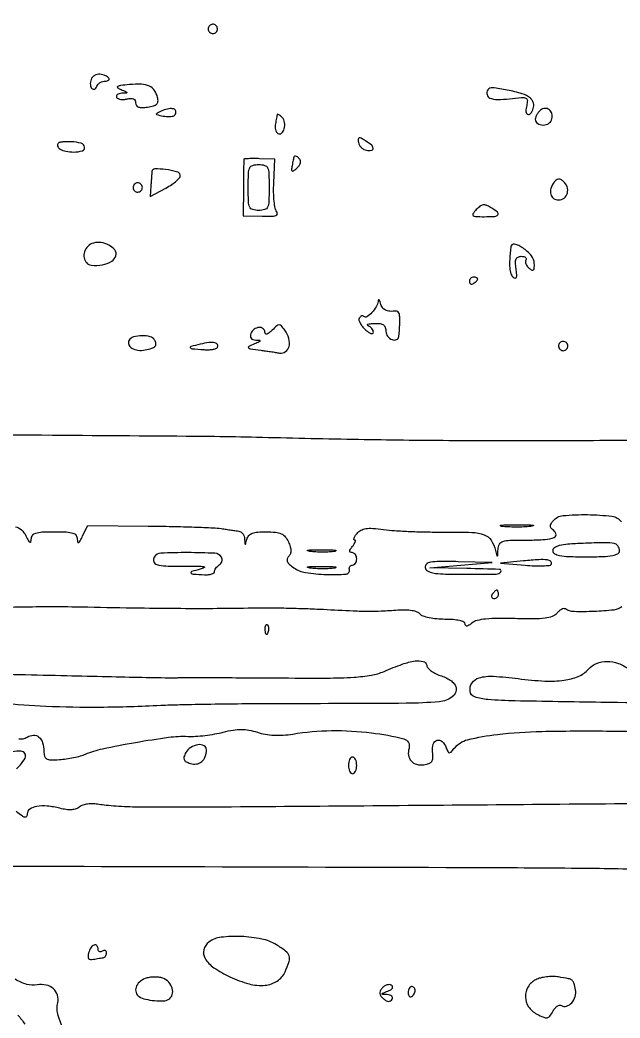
# Model space of a CAD drawing. Extents: x 0 to 5034, y 0 to 2560.
# Drawn here: x 2191.3 to 2335.1, y 224.5 to 463.6 of the extents above; entities that cross this region are included whole.
import ezdxf

# ---------------------------------------------------------------- set-up
doc = ezdxf.new("R2010")
doc.units = 0

msp = doc.modelspace()

# ---------------------------------------------------------------- linework, layer by layer
for points in [[(2033.325134, 261.316347, -0.000063), (2297.5, 260.550923, -0.001268), (2323.516104, 260.406277, -0.003725), (2341.427354, 260.127809, -0.004194)], [(2111, 364.633276, 0.000042), (2015.158689, 365.123298, 0.000766)], [(2339.5, 362.904564, -0.001816), (2314.892668, 362.761806, -0.002479), (2292.718287, 362.823669, -0.002551), (2271.052073, 363.102088, -0.002117), (2248, 363.613579, 0.004554), (2237.884013, 363.788709, 0.00019), (2201.775, 364.071171, 0.000328), (2158.984305, 364.361555, 0.000233)], [(2190.177019, 342.186387, -0.124228), (2191.615422, 341.428224, -0.092994), (2192.708098, 340, 0.010697), (2193.33682, 338.818443, 0.133131), (2193.689, 338.458938, 0.51306), (2193.910834, 338.557231, 0.049338), (2193.985258, 339.25, -0.158449), (2194.279443, 340.129742, -0.157924), (2195.035039, 340.669784, -0.066104), (2196.538065, 340.935942, -0.010812), (2199.5, 341, -0.010812), (2202.461935, 340.935942, -0.066104), (2203.964961, 340.669784, -0.157924), (2204.720557, 340.129742, -0.158449), (2205.014742, 339.25, 0.049382), (2205.089307, 338.556489, 0.512573), (2205.311584, 338.457839, 0.13316), (2205.664685, 338.817339, 0.010691), (2206.295922, 340), (2207.562361, 342.5), (2222.031181, 342.355976, -0.002655), (2227.791219, 342.268044, -0.003329), (2233.131034, 342.122586, -0.002679), (2237.608109, 341.946771, -0.025933), (2239.5, 341.763705, 0.000841), (2240.740234, 341.580528, 0.000831), (2241.985938, 341.400798, 0.000815), (2243.077069, 341.247037, 0.003212), (2243.75, 341.157729, -0.126139), (2244.236264, 340.965495, -0.080665), (2244.666888, 340.532271, -0.072098), (2244.978114, 339.930736, -0.066931), (2245.116001, 339.25, 0.002113), (2245.198801, 338.076061, 0.392517), (2245.280763, 338, 0.339035), (2245.377121, 338.073823, 0.001923), (2245.689326, 339.25, -0.125441), (2246.146341, 340.076339, -0.114601), (2246.957401, 340.616831, -0.069709), (2248.268661, 340.91063, -0.020776), (2250.323324, 340.992198, -0.022773), (2252.557649, 340.886197, -0.084384), (2253.915761, 340.522998, -0.11497), (2254.848928, 339.800825, -0.062371), (2255.621957, 338.564155, -0.031006), (2256.084202, 337.379731, -0.074756), (2256.234496, 336.453519, -0.101148), (2256.090238, 335.703334, -0.098772), (2255.662686, 335.062686, 0.129433), (2255.316994, 334.469919, 0.176049), (2255.364829, 333.857872, 0.103783), (2255.863109, 333.179254, 0.029911), (2256.888236, 332.365729, 0.115419), (2259.735886, 331.224404, 0.029311), (2264.727601, 330.760009, 0.025439), (2269.454966, 330.838987, 0.461196), (2270.25, 331.909091, -0.089835), (2270.230796, 332.325478, -0.117837), (2270.367187, 332.679545, -0.127441), (2270.638441, 332.915061, -0.115884), (2271, 333, 0.148195), (2271.381354, 333.115568, 0.098894), (2271.70625, 333.440625, 0.082425), (2271.925306, 333.926543, 0.064853), (2272, 334.5, 0.073201), (2271.915635, 335.073173, 0.087756), (2271.670282, 335.559375, 0.100549), (2271.305595, 335.884403, 0.132654), (2270.877555, 336, -0.122183), (2270.467821, 336.101643, -0.300026), (2270.325424, 336.361364, -0.128583), (2270.48229, 336.808783, -0.024942), (2271, 337.5, 0.027963), (2271.426283, 338.07637, 0.064878), (2271.660392, 338.559375, 0.144806), (2271.670922, 338.867713, 0.341777), (2271.5, 339, -0.36509), (2271.33459, 339.139354, -0.13083), (2271.364334, 339.470418, -0.059666), (2271.62563, 339.986124, -0.026145), (2272.084173, 340.601422, -0.096177), (2273.003822, 341.354752, -0.087792), (2274.168379, 341.739913, -0.054492), (2275.836034, 341.798974, -0.014923), (2278.456617, 341.52725, 0.017275), (2281.041826, 341.271474, 0.005728), (2284.847289, 341.07107, 0.005696), (2289.073175, 340.945247, 0.006446), (2293.129899, 340.923004, -0.010241), (2299.601223, 340.838409, -0.07908), (2302.565222, 340.26412, -0.162864), (2304.215859, 338.950724, -0.083888), (2305.27639, 336.5, 0.002773), (2305.594047, 335.237921, 0.455301), (2305.707815, 335.180963, 0.287698), (2305.803993, 335.315627, 0.002105), (2305.883999, 336.75, -0.108413), (2306.226111, 337.998309, -0.19779), (2307.023421, 338.6655, -0.070416), (2308.702435, 338.946187, -0.006261), (2313, 339, 0.015928), (2317.16656, 339.132763, 0.084766), (2319.375647, 339.656616, 0.388134), (2319.759959, 340.498223, 0.178127), (2318.951442, 341.530011, -0.110253), (2318.564792, 341.907337, -0.160707), (2318.443671, 342.36394, -0.115588), (2318.608797, 342.918193, -0.043282), (2319.073886, 343.589028, -0.198906), (2321.47995, 344.858166, -0.026508), (2327.338809, 345.090854, -0.026208), (2333.185376, 344.706098, -0.208261), (2335.470829, 343.370781, 0.16784)], [(2335.548715, 323.040429, -0.147569), (2333.646184, 322.236724, -0.016436), (2328.895692, 321.885462, -0.017142), (2324.137236, 321.853784, -0.132251), (2322.022078, 322.486355, 0.185118), (2321.623943, 322.561886, 0.072491), (2321.084896, 322.381253, 0.058666), (2320.496397, 321.991244, 0.043931), (2319.948707, 321.438196, -0.133352), (2318.879992, 320.686575, -0.055559), (2317.152007, 320.269584, -0.03176), (2314.450254, 320.101085, -0.007635), (2309.960056, 320.175106, 0.009165), (2305.836183, 320.230468, 0.024608), (2302.906424, 320.071778, 0.03387), (2300.841709, 319.715161, 0.113984), (2299.624656, 319.103455, -0.026443), (2298.907975, 318.570021, -0.112678), (2298.412171, 318.381943, -0.276044), (2298.12176, 318.504903, -0.159228), (2298, 318.877555, 0.293883), (2297.702234, 319.340407, 0.050359), (2296.663631, 319.692469, 0.038067), (2295.118618, 319.926116, 0.0185), (2293.122445, 320, -0.0236), (2291.179098, 320.091776, -0.028483), (2289.373103, 320.367188, -0.029159), (2287.913316, 320.765834, -0.139255), (2287.208062, 321.25, 0.13403), (2286.50488, 321.743433, 0.043902), (2285.270043, 322.068829, 0.03712), (2283.678981, 322.221564, 0.024273), (2281.835617, 322.171709, -0.006609), (2277.895835, 321.925717, -0.014409), (2274.869311, 321.864204, -0.009537), (2271.170705, 321.966194, -0.001553), (2264, 322.323215, 0.00472), (2259.815408, 322.504998, 0.003284), (2255.0875, 322.634611, 0.003312), (2250.548584, 322.699142, 0.006839), (2247, 322.677549, -0.003312), (2238.563199, 322.566689, -0.002984), (2229.827796, 322.561909, -0.002529), (2219.840025, 322.666575, -0.001352), (2207.5, 322.891697, 0.009156), (2192.349821, 322.931592, 0.005197), (2174.01678, 322.453496, 0.002867)], [(2375.190701, 276.121181, -0.000113), (2305.465731, 275.524827, -0.000169), (2237.770799, 274.984002, -0.004389), (2219.5, 275.004591, -0.007934), (2216.963743, 275.069971, -0.00686), (2214.304593, 275.217332, -0.006919), (2211.898115, 275.417331, -0.019918), (2210.239038, 275.645359, 0.03574), (2208.844832, 275.792245, 0.040153), (2207.498024, 275.729242, 0.044343), (2206.346102, 275.476922, 0.097422), (2205.557246, 275.04751, -0.091882), (2204.72401, 274.582007, -0.064407), (2203.667337, 274.370461, -0.051558), (2202.372052, 274.414614, -0.02856), (2200.818208, 274.720229, 0.038138), (2197.796069, 275.254788, 0.067943), (2195.276394, 275.161908, 0.104285), (2193.608497, 274.495069, 0.250723), (2193, 273.357869, -0.122177), (2192.849088, 272.749492, -0.335215), (2192.472155, 272.573139, -0.102204), (2191.758542, 272.885825, -0.012461), (2190.382463, 273.913795, 0.035605)], [(2179.860605, 306.970546, -0.002581), (2202.5, 306.526279, 0.00055), (2212.189817, 306.296752, 0.000839), (2220.596875, 306.120979, 0.000284), (2227.86431, 305.985375, 0.02285), (2229, 306.016732, -0.018578), (2230.122649, 306.057325, -0.000292), (2236.535875, 306.047107, -0.000773), (2243.989762, 306.019349, -0.000512), (2252.547659, 305.965472, 0.002493), (2264.839992, 305.936781, 0.014279), (2271.357136, 306.140234, 0.027197), (2275.504226, 306.61567, 0.060404), (2278.547659, 307.52118, -0.016174), (2282.930937, 309.259245, -0.05058), (2286.004784, 310.024784, -0.098687), (2287.931677, 309.921156, -0.292819), (2288.794077, 308.996582, 0.139847), (2289.131881, 308.312705, 0.050986), (2289.942896, 307.583663, 0.045585), (2291.044383, 306.924551, 0.04039), (2292.291994, 306.444395, -0.043046), (2293.587491, 305.937904, -0.05236), (2294.688548, 305.242439, -0.0601), (2295.479545, 304.44726, -0.120197), (2295.841697, 303.64378, -0.295214), (2294.922535, 301.407072, -0.129343), (2291.776534, 300.260427, -0.021803), (2283.872949, 299.875558, -0.000807), (2254, 299.772657, 0.001717), (2245.528125, 299.72805, 0.001698), (2237.025, 299.625189, 0.001666), (2229.582189, 299.485071, 0.006563), (2225, 299.323337, -0.009814), (2210.478241, 298.90526, -0.013619), (2197.46228, 299.140637, -0.012336), (2186.869253, 299.883252, -0.094232)], [(2362.707999, 299.808626, -0.002993), (2330.5, 300.1067, -0.000905), (2310.016171, 300.455981, -0.01612), (2303.427254, 300.792939, -0.056851), (2300.292071, 301.418396, -0.286557), (2299.189316, 302.72194, -0.182312), (2299.641411, 304.775723, -0.185315), (2301.333986, 306.002015, -0.079813), (2304.76554, 306.350578, -0.017231), (2310.726629, 305.797497, 0.018588), (2317.063877, 305.226861, 0.046083), (2321.716569, 305.4106, 0.065668), (2325.116412, 306.324938, 0.110791), (2327.517699, 308.019558, -0.112056), (2329.515762, 309.422149, -0.097224), (2332.031322, 309.919077, -0.089449), (2334.72798, 309.436076, -0.077872), (2337.233285, 308.031138, 0.126501)], [(2191.029472, 291.40586, 0.111898), (2192.025853, 291.384752, 0.089377), (2193.026093, 291.784223, -0.132836), (2194.518008, 292.236134, -0.186382), (2195.817493, 291.778592, -0.144025), (2196.701403, 290.422477, -0.073018), (2197, 288.38869, 0.066961), (2197.158359, 287.211528, 0.206577), (2197.649275, 286.598045, 0.120057), (2198.640324, 286.345483, 0.01718), (2200.75, 286.395693, 0.021057), (2202.368744, 286.558532, 0.015799), (2204.132812, 286.868545, 0.016043), (2205.776884, 287.266769, 0.034936), (2207, 287.698835, -0.050441), (2211.073339, 288.997419, -0.008909), (2218.960471, 290.514278, -0.009278), (2226.912845, 291.745675, -0.044273), (2231.5, 291.959502, 0.026105), (2233.355068, 291.978592, 0.013817), (2235.646875, 292.185691, 0.013714), (2237.985603, 292.527627, 0.020615), (2240, 292.965044, -0.021836), (2242.391356, 293.478207, -0.042982), (2244.327745, 293.636974, -0.046794), (2246.152393, 293.458277, -0.031404), (2248.182225, 292.931468, 0.036953), (2250.075429, 292.462454, 0.029995), (2252.154673, 292.23491, 0.02829), (2254.372827, 292.251623, 0.024601), (2256.682225, 292.51438, -0.037256), (2265.969011, 293.333783, -0.034005), (2275.567026, 292.810605, -0.032264), (2283.273216, 291.352958, -0.42883), (2284.538343, 289.086563, 0.11179), (2284.407812, 287.425901, 0.149764), (2285.049611, 286.068035, 0.143887), (2286.367099, 285.267269, 0.100532), (2288.11309, 285.162508, 0.050216), (2289.328193, 285.460907, 0.161396), (2289.977097, 285.965763, 0.141771), (2290.243666, 286.803965, 0.035677), (2290.178434, 288.25, -0.101284), (2290.33637, 290.093254, -0.252156), (2291.259516, 291.023874, -0.27182), (2292.478464, 290.731515, -0.109119), (2293.464431, 289.25, 0.02339), (2293.890291, 288.287597, 0.25187), (2294.226888, 288.050357, 0.241213), (2294.620841, 288.195459, 0.021656), (2295.32142, 289.025186, -0.16962), (2298.587134, 291.150131, -0.03153), (2305.740518, 292.435398, -0.023435), (2316.339791, 293.155946, -0.007817), (2331.891447, 293.23965, -0.003222), (2341.939625, 293.071871, -0.008679)], [(2190.431638, 284.18005, 0.039053), (2191.357111, 285.104107, 0.054114), (2192.489568, 286.759506, 0.263023), (2192.464878, 287.854503, 0.258477), (2191.509734, 288.411542, 0.052793), (2189.488826, 288.242615, -0.146823)], [(2201.652409, 221.949009, -0.045909), (2200.326024, 225.481184, -0.131563), (2200.310829, 228.080609, 0.136697), (2200.281337, 229.931523, 0.142055), (2199.296192, 231.468944, 0.126886), (2197.534486, 232.355614, 0.09863), (2195.38149, 232.392732, -0.116662), (2192.876739, 232.52533, -0.069529), (2190.14203, 233.75971, -0.038507)], [(2190.743937, 225.128443, -0.070574), (2192.398769, 222.991081, -0.126755)]]:
    msp.add_lwpolyline(points, format="xyb")
for points in [[(2236.552786, 462.08541, 0.099038), (2236.401684, 461.679226, 0.097945), (2236.417584, 461.244476, 0.097945), (2236.597789, 460.848514, 0.099038), (2236.91459, 460.552786, 0.099038), (2237.320774, 460.401684, 0.097945), (2237.755524, 460.417584, 0.097945), (2238.151486, 460.597789, 0.099038), (2238.447214, 460.91459, 0.099038), (2238.598316, 461.320774, 0.097945), (2238.582416, 461.755524, 0.097945), (2238.402211, 462.151486, 0.099038), (2238.08541, 462.447214, 0.099038), (2237.679226, 462.598316, 0.097945), (2237.244476, 462.582416, 0.097945), (2236.848514, 462.402211, 0.099038)], [(2208.314606, 449.377467, 0.056842), (2208.156388, 448.765113, 0.057714), (2208.141297, 448.136069, 0.063628), (2208.263585, 447.585069, 0.119669), (2208.513366, 447.206872, 0.135638), (2208.838164, 447.038079, 0.159461), (2209.181568, 447.074831, 0.127738), (2209.492761, 447.324929, 0.07431), (2209.720238, 447.75, -0.10071), (2210.009151, 448.227889, -0.068684), (2210.500632, 448.632812, -0.065419), (2211.111356, 448.90652, -0.072798), (2211.75, 449, 0.139821), (2212.531401, 449.22287, 0.454887), (2212.6072, 449.688734, 0.133127), (2211.782575, 450.269472, 0.05083), (2210.4092, 450.616206, 0.092576), (2209.781249, 450.591768, 0.077793), (2209.161587, 450.345132, 0.077477), (2208.644748, 449.919681, 0.090503)], [(2217.5, 448.146875, 0.006732), (2215.379896, 447.923423, 0.104645), (2214.691278, 447.689856, 0.553635), (2214.684113, 447.39135, 0.048697), (2215.5, 446.960119, -0.00438), (2216.713961, 446.450204, -0.24285), (2216.865916, 446.2653, -0.456528), (2216.762746, 446.128203, -0.007577), (2215.690983, 446.070285, 0.050739), (2215.037761, 445.978083, 0.105867), (2214.577869, 445.754474, 0.175084), (2214.382164, 445.442757, 0.194278), (2214.441979, 445.09388, 0.15438), (2214.801315, 444.78447, 0.064046), (2215.424696, 444.607491, 0.054994), (2216.194768, 444.577577, 0.046215), (2217.000996, 444.710511, -0.047936), (2217.873324, 444.851268, -0.124586), (2218.494317, 444.73588, -0.172631), (2218.864556, 444.374345, -0.114344), (2219, 443.789824, 0.146302), (2219.185813, 443.168383, 0.163765), (2219.675785, 442.784121, 0.093612), (2220.544419, 442.649518, 0.028204), (2221.881257, 442.769264, 0.030288), (2223.300385, 443.066234, 0.125063), (2224.057182, 443.495214, 0.1846), (2224.357214, 444.130551, 0.083162), (2224.273192, 445.063313, 0.08514), (2223.498003, 446.773172, 0.137878), (2222.286381, 447.796296, 0.099255), (2220.410362, 448.234283, 0.03077)], [(2303.435119, 446.89502, 0.193447), (2303.236529, 445.747756, 0.247934), (2303.913819, 444.938474, 0.099166), (2305.708518, 444.592943, 0.026195), (2308.639416, 444.768604, -0.007719), (2311.538594, 445.050131, -0.114774), (2312.540436, 444.901601, -0.309183), (2312.907416, 444.359791, -0.062933), (2312.748836, 443.147548, 0.062063), (2312.558473, 441.711707, 0.296193), (2312.982477, 441.047395, 0.352663), (2313.670291, 441.223969, 0.06886), (2314.33357, 442.426887, 0.090357), (2314.450704, 443.048736, 0.069573), (2314.358984, 443.734471, 0.068679), (2314.080257, 444.377472, 0.083166), (2313.65119, 444.874524, 0.098965), (2311.652242, 445.954741, 0.025729), (2308.090776, 446.851638, 0.019272), (2304.515993, 447.416503, 0.291728)], [(2225.5, 441.945153, 0.014061), (2224.766212, 441.625703, 0.031637), (2224.234375, 441.333795, 0.062942), (2223.967536, 441.11314, 0.55915), (2224, 440.993774, 0.025368), (2225.626387, 440.604648, 0.047516), (2226.972435, 440.48432, 0.063656), (2227.970698, 440.617823, 0.191577), (2228.512341, 441.019968, 0.204716), (2228.629195, 441.794598, 0.260322), (2228.137669, 442.308167, 0.120045), (2226.991353, 442.375925, 0.050687)], [(2252.923489, 440.95, -0.003641), (2252.875561, 440.680024, -0.000502), (2252.771216, 440.119291, -0.000576), (2252.646205, 439.455463, -0.000488), (2252.512555, 438.753971, 0.052717), (2252.452847, 438.044022, 0.056478), (2252.546031, 437.354178, 0.063412), (2252.76905, 436.785534, 0.129925), (2253.096129, 436.440589, 0.328188), (2253.975428, 436.511659, 0.148928), (2254.623894, 437.545432, 0.101789), (2254.719454, 439.092859, 0.162455), (2254.132783, 440.267217, 0.022012), (2253.692426, 440.670419, 0.045875), (2253.31028, 440.935058, 0.083279), (2253.041463, 441.032519, 0.418094)], [(2316.32182, 442.198895, 0.059923), (2315.852888, 441.824874, 0.038684), (2315.404547, 441.293109, 0.038572), (2315.041561, 440.695782, 0.05766), (2314.830179, 440.123373, 0.26453), (2315.132566, 439.066435, 0.164506), (2316.326402, 438.491456, 0.135497), (2317.80281, 438.709471, 0.1997), (2318.694638, 439.646623, 0.122514), (2318.85144, 440.91923, 0.158242), (2318.358184, 441.980443, 0.183731), (2317.403775, 442.451415, 0.16358)], [(2272.429172, 434.281622, 0.091), (2272.644939, 433.645949, 0.072211), (2273.086257, 433.068906, 0.07152), (2273.678333, 432.636375, 0.08581), (2274.333129, 432.421612, 0.072188), (2275.563467, 432.41964, 0.40278), (2275.931892, 432.891934, 0.195877), (2275.507313, 433.687587, 0.03389), (2274.096043, 434.707947, 0.015919), (2273.050414, 435.315571, 0.188427), (2272.593136, 435.37168, 0.337719), (2272.376808, 435.098072, 0.040862)], [(2200.478985, 434.145652, 0.284953), (2200.304504, 433.401156, 0.180929), (2200.884585, 432.688161, 0.087361), (2202.282532, 432.16904, 0.045352), (2204.14235, 432, 0.068586), (2206.235413, 432.288465, 0.392601), (2206.769302, 433.161888, 0.280572), (2205.917106, 434.082836, 0.058398), (2203.646783, 434.450179, 0.014948), (2202.565188, 434.465164, 0.019952), (2201.584678, 434.410259, 0.017565), (2200.789204, 434.305481, 0.156076)], [(2256.923489, 430.75, 0.022627), (2256.879465, 430.578838, 0.001278), (2256.768639, 430.042982, 0.001959), (2256.640817, 429.40412, 0.001435), (2256.503782, 428.694193, 0.020367), (2256.366074, 427.76469, 0.292577), (2256.508535, 427.479244, 0.295382), (2256.825868, 427.490613, 0.020624), (2257.569283, 428.057499, 0.053729), (2258.06743, 428.570492, 0.066817), (2258.403198, 429.143652, 0.080372), (2258.533867, 429.6868, 0.158628), (2258.429973, 430.113307, 0.058821), (2258.014609, 430.636426, 0.095878), (2257.545492, 430.951231, 0.167479), (2257.158717, 430.977568, 0.257983)], [(2244.943846, 430.25, 0.049854), (2244.920695, 430.052624, 0.000268), (2244.888713, 428.126109, 0.001175), (2244.858596, 425.929945, 0.000745), (2244.833333, 423.370797), (2244.777778, 416.741594), (2249.30518, 416.620797, 0.011126), (2251.513447, 416.611028, 0.069258), (2252.628755, 416.78658, 0.273529), (2252.972648, 417.161407, 0.229342), (2252.84115, 417.693002, -0.127979), (2252.470181, 418.48343, -0.019793), (2252.218551, 420.210794, -0.020979), (2252.085366, 422.317961, -0.016866), (2252.113889, 424.588929), (2252.37806, 430.291852), (2248.688432, 430.395926, 0.006382), (2247.269917, 430.417823, 0.010406), (2246.066488, 430.395991, 0.004342), (2245.058888, 430.347958, 0.336416)], [(2251, 423.5, -0.008616), (2250.941399, 420.099576, -0.098356), (2250.636364, 418.8, -0.221767), (2249.929226, 418.19502, -0.067911), (2248.5, 418, -0.067911), (2247.070774, 418.19502, -0.221767), (2246.363636, 418.8, -0.098356), (2246.058601, 420.099576, -0.008616), (2246, 423.5, -0.008616), (2246.058601, 426.900424, -0.098356), (2246.363636, 428.2, -0.221767), (2247.070774, 428.80498, -0.067911), (2248.5, 429, -0.067911), (2249.929226, 428.80498, -0.221767), (2250.636364, 428.2, -0.098356), (2250.941399, 426.900424, -0.008616)], [(2222.918758, 427.313358, 0.003917), (2222.875843, 426.846774, 0.000712), (2222.804298, 425.981118, 0.000767), (2222.723546, 424.967546, 0.000696), (2222.643189, 423.920236), (2222.448861, 421.340472), (2226.242676, 423.365498, 0.023904), (2227.671006, 424.217989, 0.035783), (2228.820639, 425.105502, 0.039367), (2229.591956, 425.91195, 0.255552), (2229.691234, 426.445262, 0.253746), (2228.81141, 427.277229, 0.033252), (2226.1959, 427.791006, 0.033678), (2223.613321, 427.946549, 0.383288)], [(2218.552786, 424.08541, 0.099038), (2218.401684, 423.679226, 0.097945), (2218.417584, 423.244476, 0.097945), (2218.597789, 422.848514, 0.099038), (2218.91459, 422.552786, 0.099038), (2219.320774, 422.401684, 0.097945), (2219.755524, 422.417584, 0.097945), (2220.151486, 422.597789, 0.099038), (2220.447214, 422.91459, 0.099038), (2220.598316, 423.320774, 0.097945), (2220.582416, 423.755524, 0.097945), (2220.402211, 424.151486, 0.099038), (2220.08541, 424.447214, 0.099038), (2219.679226, 424.598316, 0.097945), (2219.244476, 424.582416, 0.097945), (2218.848514, 424.402211, 0.099038)], [(2319.321326, 424.762331, 0.084789), (2318.558422, 423.271351, 0.139054), (2318.519784, 421.863554, 0.17962), (2319.198749, 420.880314, 0.153949), (2320.404671, 420.5, 0.170357), (2321.727331, 420.964117, 0.163308), (2322.498071, 422.161058, 0.147205), (2322.431108, 423.682783, 0.136281), (2321.537783, 424.968643, 0.059128), (2320.897852, 425.382988, 0.138195), (2320.341767, 425.485234, 0.14386), (2319.828785, 425.281189, 0.066181)], [(2300.675182, 418.193573, 0.02774), (2299.862703, 417.189057, 0.383953), (2299.909276, 416.761732, 0.175792), (2300.476381, 416.534555, 0.008247), (2302.571259, 416.5, 0.013654), (2305.106672, 416.56925, 0.231072), (2305.817038, 416.965467, 0.399154), (2305.724102, 417.573333, 0.025326), (2304.103922, 418.703027, 0.044255), (2303.063407, 419.231304, 0.132987), (2302.279034, 419.323433, 0.13064), (2301.546854, 419.00754, 0.042052)], [(2207.524899, 409.382042, 0.120517), (2206.749903, 408.105191, 0.122727), (2206.658818, 406.623829, 0.142572), (2207.260257, 405.428168, 0.181508), (2208.356989, 404.881517, 0.067763), (2211.066071, 404.96832, 0.102248), (2213.259193, 405.821823, 0.174858), (2214.254187, 407.131613, 0.25432), (2213.979572, 408.524614, 0.096751), (2212.535863, 409.704484, 0.090295), (2210.718894, 410.290854, 0.096825), (2208.921404, 410.1811, 0.133628)], [(2308.918758, 409.25, 0.012284), (2308.670408, 406.276719, 0.03591), (2308.697189, 404.220291, 0.054416), (2308.973321, 402.811385, 0.144955), (2309.537793, 401.968635, 0.149025), (2309.993992, 401.777447, 0.352566), (2310.282776, 401.965388, 0.099604), (2310.364943, 402.662145, 0.016142), (2310.209749, 404.024246, -0.025115), (2310.067557, 405.508506, -0.110167), (2310.219215, 406.370481, -0.190606), (2310.66764, 406.832654, -0.106349), (2311.445518, 407, -0.052843), (2312.047371, 406.936214, -0.114629), (2312.465755, 406.739534, -0.187729), (2312.636795, 406.448923, -0.180522), (2312.570027, 406.113307, 0.149849), (2312.459785, 405.692276, 0.082398), (2312.569612, 405.166219, 0.069551), (2312.875622, 404.618016, 0.057582), (2313.338154, 404.13432, 0.048217), (2313.993818, 403.689246, 0.320981), (2314.363874, 403.73431, 0.196302), (2314.566917, 404.164753, 0.021923), (2314.577143, 405.271014, 0.167245), (2313.863455, 407.133023, 0.065213), (2311.806732, 409.022772, 0.09862), (2309.824751, 409.89901, 0.447339)], [(2299, 400.940983, 0.108972), (2299.078288, 400.586039, 0.182303), (2299.29375, 400.3746, 0.161196), (2299.6179, 400.343488, 0.082592), (2300, 400.5, 0.029505), (2300.382774, 400.768994, 0.035638), (2300.70625, 401.066025, 0.038439), (2300.934461, 401.34829, 0.151918), (2301, 401.559017, 0.210953), (2300.92554, 401.727648, 0.081139), (2300.70625, 401.870461, 0.061769), (2300.382849, 401.967655, 0.042167), (2300, 402, 0.105053), (2299.618444, 401.918938, 0.099167), (2299.29375, 401.688914, 0.09642), (2299.076123, 401.345238, 0.093332)], [(2277.116001, 396.178571, -0.115641), (2276.698303, 394.908858, -0.053363), (2275.63304, 393.521164, -0.057747), (2274.451921, 392.538166, -0.354901), (2273.719183, 392.61415, 0.15966), (2273.475959, 392.737318, 0.129062), (2273.183339, 392.706597, 0.099423), (2272.882795, 392.51838, 0.064972), (2272.623717, 392.200178, 0.196541), (2272.542736, 391.715163, 0.063179), (2272.797098, 391.015917, 0.05188), (2273.309364, 390.231886, 0.038224), (2274.023581, 389.478659, 0.02831), (2274.783317, 388.865598, 0.068695), (2275.419427, 388.530235, 0.162949), (2275.821578, 388.520201, 0.329361), (2276, 388.761679, 0.102705), (2275.907131, 389.209024, 0.065381), (2275.632812, 389.666698, 0.061674), (2275.227916, 390.064905, 0.067691), (2274.75, 390.337719, -0.239112), (2274.579887, 390.532516, -0.378789), (2274.675, 390.717133, -0.068218), (2275.265955, 390.858412, -0.017437), (2276.25, 390.921053, -0.035304), (2277.606964, 390.864191, -0.12497), (2278.416118, 390.558597, -0.165787), (2278.852536, 389.963108, -0.076113), (2279, 389, 0.167548), (2279.399758, 387.840521, 0.131088), (2280.469545, 387.033856, 0.191986), (2281.52889, 387.027459, 0.279337), (2282.081242, 387.75, 0.010666), (2282.333125, 390.652292, 0.038655), (2282.310846, 392.503946, 0.075156), (2282.051448, 393.567012, 0.334131), (2281.532757, 393.875466, -0.037712), (2279.948964, 393.823104, -0.103224), (2278.868994, 394.096634, -0.132881), (2278.149647, 394.725, -0.083438), (2277.689326, 395.75, 0.018963), (2277.504419, 396.36174, 0.150478), (2277.332266, 396.597768, 0.511128), (2277.19423, 396.554598, 0.058844)], [(2251.742665, 389.314093, -0.025699), (2251.009937, 388.653051, -0.097364), (2250.467568, 388.364797, -0.272041), (2250.145665, 388.442493, -0.203422), (2250, 388.785714, 0.22881), (2249.576564, 389.662572, 0.19124), (2248.576929, 389.964283, 0.141736), (2247.399499, 389.512491, 0.140006), (2246.638374, 388.5, 0.083052), (2246.507792, 387.858073, 0.167584), (2246.657116, 387.370386, 0.15648), (2247.086193, 387.056785, 0.070072), (2247.781385, 386.929715, -0.013347), (2248.699298, 386.8676, -0.47397), (2248.803966, 386.711721, -0.214584), (2248.616823, 386.4969, -0.006383), (2247.5, 386, 0.012655), (2246.11041, 385.360743, 0.514172), (2246.063776, 385.079778, 0.160733), (2246.51385, 384.853024, 0.003429), (2249, 384.499892, -0.001973), (2250.103022, 384.346494, -0.001355), (2251.352983, 384.164174, -0.001365), (2252.555553, 383.982079, -0.002777), (2253.499516, 383.831133, 0.19831), (2254.930823, 384.162377, 0.182274), (2255.776236, 385.421638, 0.127512), (2255.732208, 387.335289, 0.088911), (2254.780406, 389.285635, 0.024591), (2253.947714, 390.314206, 0.210977), (2253.421119, 390.552675, 0.182841), (2252.845792, 390.341151, 0.017849)], [(2217.430902, 386.888197, 0.236368), (2217.340824, 385.88284, 0.164929), (2218.08916, 384.997572, 0.106663), (2219.56097, 384.494119, 0.076981), (2221.300077, 384.55779, 0.025795), (2222.900831, 384.952631, 0.131028), (2223.674972, 385.431513, 0.235189), (2223.867713, 386.067497, 0.096764), (2223.541119, 386.933469, 0.193653), (2222.464263, 387.726316, 0.064963), (2220.489005, 387.969172, 0.064867), (2218.512701, 387.696789, 0.189912)], [(2234.5, 385.939923, 0.005856), (2232.235131, 385.380905, 0.507647), (2232.123723, 385.100023, 0.234735), (2232.524161, 384.85573, 0.003546), (2235.323105, 384.632537, 0.024576), (2236.436535, 384.606546, 0.032443), (2237.447115, 384.698424, 0.033964), (2238.243525, 384.879389, 0.183491), (2238.589417, 385.14468, 0.269779), (2238.607696, 385.832682, 0.223168), (2238.006604, 386.272059, 0.080166), (2236.586416, 386.31763, 0.025596)], [(2320.552786, 386.08541, 0.099038), (2320.401684, 385.679226, 0.097945), (2320.417584, 385.244476, 0.097945), (2320.597789, 384.848514, 0.099038), (2320.91459, 384.552786, 0.099038), (2321.320774, 384.401684, 0.097945), (2321.755524, 384.417584, 0.097945), (2322.151486, 384.597789, 0.099038), (2322.447214, 384.91459, 0.099038), (2322.598316, 385.320774, 0.097945), (2322.582416, 385.755524, 0.097945), (2322.402211, 386.151486, 0.099038), (2322.08541, 386.447214, 0.099038), (2321.679226, 386.598316, 0.097945), (2321.244476, 386.582416, 0.097945), (2320.848514, 386.402211, 0.099038)], [(2313.727696, 342.270202, -0.015806), (2312.048239, 342.148479, -0.010474), (2310.11537, 342.110215, -0.010546), (2308.234338, 342.152063, -0.02012), (2306.727696, 342.278268, -0.180442), (2306.45162, 342.422293, -0.613017), (2306.504386, 342.559569, -0.021409), (2307.985512, 342.650253, -0.004873), (2310.5, 342.67186, -0.004587), (2313.006031, 342.645979, -0.026082), (2314.335636, 342.550546, -0.78507), (2314.351289, 342.416037, -0.062969)], [(2326.25, 338.20619, 0.008956), (2322.636825, 337.994889, 0.040152), (2320.545128, 337.664653, 0.083105), (2319.3932, 337.173985, 0.255951), (2319, 336.45619, 0.268564), (2319.416277, 335.737085, 0.08552), (2320.623447, 335.295506, 0.037829), (2322.876055, 335.059406, 0.007202), (2327, 335, 0.007278), (2331.099829, 335.05968, 0.037292), (2333.362059, 335.295031, 0.082733), (2334.583171, 335.731526, 0.272028), (2335, 336.440983, 0.15417), (2334.63747, 337.588788, 0.192286), (2333.709063, 338.195726, 0.055469), (2331.660993, 338.376923, 0.00448)], [(2223.458881, 334.933469, 0.217896), (2223.323963, 333.8553, 0.248823), (2224.057148, 333.13222, 0.066295), (2226.201608, 332.789841, 0.009085), (2230.741215, 332.754637, -0.00389), (2234.090224, 332.763464, -0.046306), (2235.379214, 332.637141, -0.707993), (2235.416268, 332.38932, -0.057132), (2234.5, 332.030833, 0.009413), (2232.412262, 331.435863, 0.520213), (2232.304759, 331.105916, 0.21973), (2232.805317, 330.836471, 0.005311), (2235.5, 330.7, 0.031761), (2236.451857, 330.722394, 0.052467), (2237.240536, 330.875595, 0.072638), (2237.766294, 331.124218, 0.278266), (2237.91459, 331.438197, -0.123939), (2237.96944, 331.813629, -0.05654), (2238.210742, 332.250485, -0.051053), (2238.584843, 332.67734, -0.048933), (2239.042705, 333.026393, 0.090449), (2239.453775, 333.397225, 0.095505), (2239.697912, 333.882673, 0.099681), (2239.738244, 334.406543, 0.108347), (2239.569098, 334.888197, 0.247049), (2237.981944, 335.824168, 0.011404), (2231.512832, 335.98993, 0.011376), (2225.041874, 335.860879, 0.24857)], [(2266.767909, 336.285474, -0.024559), (2265.487453, 336.154945, -0.012695), (2263.878422, 336.111345, -0.01259), (2262.218327, 336.150328, -0.018638), (2260.767909, 336.275269, -0.069146), (2260.205163, 336.425738, -0.756877), (2260.222448, 336.564056, -0.031761), (2261.352754, 336.662864, -0.005499), (2263.5, 336.690131, -0.005888), (2265.655786, 336.668409, -0.025342), (2266.934948, 336.575472, -0.556092), (2267.000181, 336.434198, -0.212532)], [(2266.767909, 332.285474, -0.024559), (2265.487453, 332.154945, -0.012695), (2263.878422, 332.111345, -0.01259), (2262.218327, 332.150328, -0.018638), (2260.767909, 332.275269, -0.069146), (2260.205163, 332.425738, -0.756877), (2260.222448, 332.564056, -0.031761), (2261.352754, 332.662864, -0.005499), (2263.5, 332.690131, -0.005888), (2265.655786, 332.668409, -0.025342), (2266.934948, 332.575472, -0.556092), (2267.000181, 332.434198, -0.212532)], [(2288.410464, 332.409091, 0.228042), (2288.957844, 331.598847, 0.088488), (2290.261906, 331.120285, 0.037607), (2292.689297, 330.876675, 0.006211), (2297.397737, 330.818182, 0.002847), (2305.449363, 330.864024, 0.233381), (2306.529694, 331.412716, 0.606482), (2306.260017, 331.973789, 0.003052), (2298.416667, 332.180158), (2289.5, 332.360316), (2297, 333), (2304.5, 333.639684), (2296.338484, 333.819842, 0.005711), (2291.806943, 333.868095, 0.04386), (2289.69138, 333.68051, 0.135582), (2288.707539, 333.210562, 0.25571)], [(2312, 333.987433), (2306.5, 333.433618), (2312.346933, 332.966809, 0.011346), (2314.617885, 332.837274, 0.017112), (2316.599522, 332.83714, 0.012018), (2318.205603, 332.9307, 0.238507), (2318.613245, 333.180902, 0.349998), (2318.532656, 333.841983, 0.165174), (2317.707199, 334.239453, 0.046824), (2315.697231, 334.295301, 0.008639)], [(2304.5, 326, 0.082592), (2304.343488, 325.6179, 0.161196), (2304.3746, 325.29375, 0.182303), (2304.586039, 325.078288, 0.108972), (2304.940983, 325, 0.093332), (2305.345238, 325.076123, 0.09642), (2305.688914, 325.29375, 0.099167), (2305.918938, 325.618444, 0.105053), (2306, 326, 0.042167), (2305.967655, 326.382849, 0.061769), (2305.870461, 326.70625, 0.081139), (2305.727648, 326.92554, 0.210953), (2305.559017, 327, 0.151918), (2305.34829, 326.934461, 0.038439), (2305.066025, 326.70625, 0.035638), (2304.768994, 326.382774, 0.029505)], [(2250.683114, 316.8125, -0.054073), (2250.461564, 316.395823, -0.470617), (2250.279315, 316.37858, -0.168741), (2250.137993, 316.670344, -0.018894), (2250.078947, 317.416667, -0.028489), (2250.089945, 318.112848, -0.077125), (2250.200665, 318.592839, -0.208169), (2250.385309, 318.77538, -0.296942), (2250.604167, 318.729167, -0.126455), (2250.797407, 318.402231, -0.060344), (2250.876576, 317.916927, -0.05415), (2250.839148, 317.359369, -0.051402)], [(2231.035937, 288.067149, 0.041277), (2230.586536, 287.030019, 0.18256), (2230.609262, 286.376492, 0.179245), (2231.0594, 285.893909, 0.039549), (2232.125599, 285.460136, 0.112739), (2233.602363, 285.337576, 0.141997), (2234.847508, 285.89936, 0.128954), (2235.679917, 287.09452, 0.08511), (2235.984687, 288.75, 0.288222), (2235.393946, 289.715726, 0.150547), (2233.947812, 289.951672, 0.105736), (2232.208408, 289.321057, 0.130967)], [(2270, 285, 0.048028), (2270.073693, 284.234582, 0.068025), (2270.29375, 283.5875, 0.088204), (2270.618118, 283.151477, 0.191087), (2271, 283, 0.191087), (2271.381882, 283.151477, 0.088204), (2271.70625, 283.5875, 0.068025), (2271.926307, 284.234582, 0.048028), (2272, 285, 0.048028), (2271.926307, 285.765418, 0.068025), (2271.70625, 286.4125, 0.088204), (2271.381882, 286.848523, 0.191087), (2271, 287, 0.191087), (2270.618118, 286.848523, 0.088204), (2270.29375, 286.4125, 0.068025), (2270.073693, 285.765418, 0.048028)], [(2236.568579, 242.673804, 0.175953), (2235.338587, 240.841076, 0.198403), (2235.651709, 238.754807, 0.108344), (2237.761595, 236.519488, 0.039071), (2241.575398, 234.334288, 0.044416), (2246.182768, 232.634524, 0.089495), (2250.027793, 232.302473, 0.123609), (2252.934774, 233.32535, 0.140657), (2254.847058, 235.563674, 0.029171), (2255.776933, 237.966796, 0.157623), (2255.774451, 239.348572, 0.151865), (2254.962718, 240.495526, 0.026492), (2252.75, 242.01096, 0.087237), (2249.220599, 243.394098, 0.039651), (2244.281115, 243.990704, 0.038937), (2239.480653, 243.813519, 0.129884)], [(2207.73805, 240.106304, 0.044369), (2207.59133, 239.236444, 0.177253), (2207.734407, 238.724335, 0.219254), (2208.146726, 238.490543, 0.069233), (2208.871419, 238.529793, -0.003631), (2209.549937, 238.656835, -0.00345), (2210.241917, 238.77628, -0.003424), (2210.855216, 238.873481, -0.012168), (2211.25, 238.923489, 0.133169), (2211.536282, 239.033357, 0.089201), (2211.779687, 239.288611, 0.078079), (2211.943818, 239.648511, 0.068112), (2212, 240.059017, 0.108972), (2211.921712, 240.413961, 0.182303), (2211.70625, 240.6254, 0.161196), (2211.3821, 240.656512, 0.082592), (2211, 240.5, -0.082592), (2210.6179, 240.343488, -0.161196), (2210.29375, 240.3746, -0.182303), (2210.078288, 240.586039, -0.108972), (2210, 240.940983, 0.169559), (2209.710743, 241.76943, 0.323765), (2209.064986, 241.950042, 0.162467), (2208.268174, 241.311434, 0.079485)], [(2314.940203, 233.645817, 0.138558), (2313.08586, 231.945957, 0.146527), (2312.446018, 229.564601, 0.141411), (2313.215054, 227.159301, 0.126451), (2315.174953, 225.409528, 0.01825), (2316.826813, 224.630343, 0.141581), (2317.664639, 224.526798, 0.19321), (2318.295424, 224.904948, 0.03943), (2319.011852, 226.022145, -0.048777), (2319.501606, 226.755391, -0.071617), (2320.07248, 227.278175, -0.095253), (2320.631406, 227.520126, -0.195477), (2321.093978, 227.441918, 0.220949), (2322.301251, 227.297983, 0.131723), (2323.536283, 228.103939, 0.108099), (2324.372629, 229.580663, 0.123168), (2324.461523, 231.199792, 0.021587), (2324.067029, 232.85905, 0.163168), (2323.618471, 233.514604, 0.115176), (2322.798092, 233.878897, 0.008484), (2320.357518, 234.301832, 0.039574), (2318.98769, 234.405471, 0.029238), (2317.469908, 234.311171, 0.029821), (2316.037516, 234.050323, 0.056771)], [(2221.25, 233.902148, 0.099801), (2219.897058, 233.062651, 0.124342), (2219.102316, 231.820238, 0.156529), (2219.08826, 230.557417, 0.181405), (2219.820073, 229.611201, 0.080941), (2221.352754, 228.97752, 0.035), (2223.539151, 228.623461, 0.033746), (2225.676041, 228.574077, 0.127996), (2226.942317, 228.96435, 0.185697), (2227.774054, 230.058424, 0.141274), (2227.777256, 231.577416, 0.119643), (2226.935043, 233.059568, 0.116702), (2225.5, 234.007068, 0.059327), (2224.570698, 234.227292, 0.034727), (2223.426563, 234.27852, 0.034276), (2222.257936, 234.169279, 0.048708)], [(2278.100976, 231.621668, 0.057488), (2277.635136, 230.907339, 0.145973), (2277.529525, 230.303422, 0.140024), (2277.771098, 229.724005, 0.05125), (2278.398641, 229.08412, 0.043013), (2279.074368, 228.615103, 0.114702), (2279.632755, 228.447029, 0.160395), (2280.091949, 228.566295, 0.111718), (2280.469989, 228.951442, 0.160372), (2280.566887, 229.355191, 0.182326), (2280.397067, 229.712949, 0.122911), (2279.955604, 229.967079, 0.059795), (2279.309017, 230.070285, -0.005569), (2278.191105, 230.126195, -0.440334), (2278.091643, 230.249161, -0.264279), (2278.219805, 230.412198, -0.00365), (2279.433624, 230.897783, 0.039121), (2280.163323, 231.251571, 0.124256), (2280.547085, 231.628861, 0.239959), (2280.574538, 231.991079, 0.156729), (2280.29693, 232.316487, 0.130406), (2279.802866, 232.466199, 0.085538), (2279.210363, 232.385249, 0.075531), (2278.611374, 232.090554, 0.067623)], [(2284.333333, 230.543989, 0.05773), (2284.393656, 230.023273, 0.124167), (2284.578125, 229.66697, 0.190804), (2284.850897, 229.528782, 0.16277), (2285.166667, 229.603006, 0.071639), (2285.485481, 229.869696, 0.05288), (2285.755208, 230.243158, 0.053298), (2285.938439, 230.660916, 0.076861), (2286, 231.059017, 0.087308), (2285.936779, 231.418314, 0.094392), (2285.755208, 231.723586, 0.100145), (2285.484563, 231.927786, 0.112153), (2285.166667, 232, 0.170324), (2284.848724, 231.888458, 0.094314), (2284.578125, 231.572297, 0.074868), (2284.395108, 231.100961, 0.055286)]]:
    msp.add_lwpolyline(points, format="xyb", close=True)

doc.saveas('drawing.dxf')
